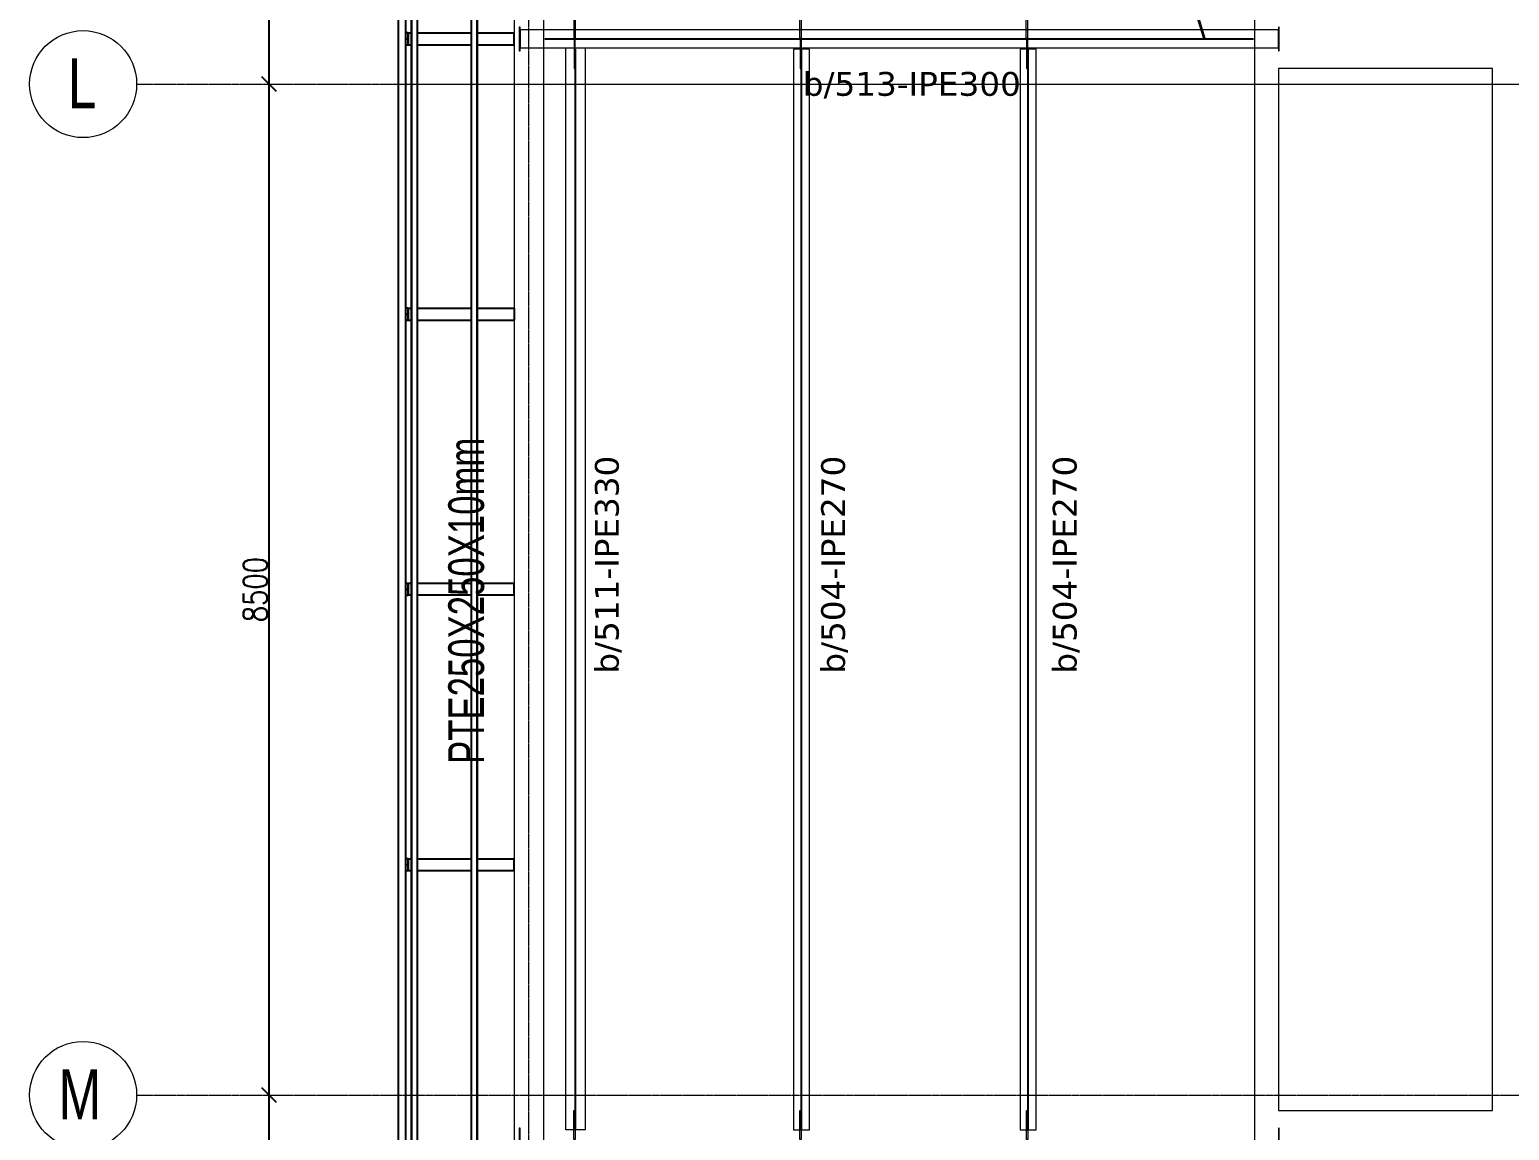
# Model space of a CAD drawing. Header units: millimetres. Extents: x -900 to 75388, y -21218 to 30031.
# Drawn here: x -900 to 11539, y 8203 to 17458 of the extents above; entities that cross this region are included whole.
import ezdxf

# ---------------------------------------------------------------- set-up
doc = ezdxf.new("R2010")
doc.units = ezdxf.units.MM
doc.linetypes.add('Grid Line', pattern=[3.33375, 1.905, -0.47625, 0.47625, -0.47625])
for name, color, linetype, lineweight in [('0-1', 7, 'Continuous', 5), ('A_ALMA', 255, 'Continuous', 5), ('E_B_PLACA-1', 10, 'Continuous', 25), ('E_B_PLACA-2', 254, 'Continuous', 25), ('E_EJES', 8, 'Continuous', 9), ('E_EJES-1', 8, 'Grid Line', 9), ('E_TEXTO', 3, 'Continuous', 9), ('E_VIGAS', 5, 'Continuous', 9), ('E_VIGAS-1', 5, 'Continuous', 25), ('E_VIGAS-2', 10, 'Continuous', 25), ('P-PLATINA', 6, 'Continuous', 15), ('VIGAS_HCB', 253, 'Continuous', 15)]:
    doc.layers.add(name, color=color, linetype=linetype, lineweight=lineweight)
doc.layers.add('COTAS', color=8, linetype='Continuous')
doc.styles.add('Arial Narrow', font='', dxfattribs={"width": 0.85, "height": 0.3})
doc.styles.add('CNI_COTAS', font='romans.shx', dxfattribs={"width": 0.8})
doc.styles.add('Swis721 LtCn BT', font='swisscl.ttf', dxfattribs={"height": 0.42})
doc.styles.add('VERDANA', font='verdana.ttf')
doc.styles.get('Arial Narrow').set_extended_font_data('Arial Narrow')
doc.dimstyles.new('1.5', dxfattribs={"dimscale": 0, "dimtxt": 200, "dimasz": 120, "dimexe": 4, "dimexo": 4, "dimgap": 15, "dimtad": 1, "dimdec": 0, "dimzin": 4, "dimdsep": 46, "dimtxsty": 'CNI_COTAS', "dimblk": 'OBLIQUE', "dimcen": -0.09, "dimclrd": 256, "dimclrt": 3, "dimadec": 0, "dimazin": 0, "dimtfac": 1, "dimtdec": 0, "dimtmove": 2, "dimatfit": 0, "dimldrblk": 'OBLIQUE', "dimfxl": 0.05, "dimtolj": 1, "dimtzin": 0, "dimarcsym": 0})

# ---------------------------------------------------------------- blocks, each defined once
blk = doc.blocks.new('EST_SFM_VIGA-METALICA-SECCION-C - EST_SFM_VIGA-METALICA-UPN160-1602621-_58_00m_N_E_-NIVEL-15 DOC')
at = {"layer": 'E_VIGAS-1'}
for p, q in [((14.466, 0.047), (-14.455, 0.047)), ((-14.46, -0.018), (14.471, -0.018))]:
    blk.add_line(p, q, dxfattribs=at)
blk = doc.blocks.new('EST_SFM_VIGA-METALICA-SECCION-C - EST_SFM_VIGA-METALICA-UPN100-1529610-_58_00m_N_E_-NIVEL-15 DOC')
at = {"layer": 'E_VIGAS-2'}
for p, q in [((14.393, 0.032), (-14.441, 0.032)), ((-14.442, -0.018), (14.393, -0.018))]:
    blk.add_line(p, q, dxfattribs=at)
blk = doc.blocks.new('EST_SFM_VIGA-METALICA-SECCION-C - EST_SFM_VIGA-METALICA-UPN100-1529678-_58_00m_N_E_-NIVEL-15 DOC')
at = {"layer": 'E_VIGAS-2'}
for p, q in [((13.374, 0.018), (-13.422, 0.018)), ((-13.504, -0.032), (13.456, -0.032))]:
    blk.add_line(p, q, dxfattribs=at)
blk = doc.blocks.new('DCTIB_CNI_EST_MOD-1A-FAC_0001_rvt-1-_58_00m_N_E_-NIVEL-15 DOC')
at = {"layer": 'E_B_PLACA-1'}
for p, q in [((-75.147, 138.995), (-75.147, 167.83)), ((-74.597, 166.81), (-74.597, 140.014))]:
    blk.add_line(p, q, dxfattribs=at)
at = {"layer": 'E_B_PLACA-2'}
for p, q in [((-75.147, 167.83), (-75.147, 138.995)), ((-74.597, 140.014), (-74.597, 166.81))]:
    blk.add_line(p, q, dxfattribs=at)
at = {"layer": 'E_VIGAS-1'}
for p, q in [((-75.177, 158.093), (-75.195, 158.093)), ((-75.195, 158.045), (-75.181, 158.045)), ((-75.181, 158.04), (-75.195, 158.04)), ((-75.195, 157.993), (-75.177, 157.993)), ((-75.181, 158.045), (-75.176, 158.045)), ((-75.181, 158.045), (-75.176, 158.045)), ((-75.177, 158.045), (-75.181, 158.045)), ((-75.176, 158.04), (-75.181, 158.04)), ((-75.181, 158.04), (-75.177, 158.04)), ((-75.176, 158.04), (-75.181, 158.04)), ((-75.177, 158.055), (-75.177, 158.093)), ((-75.177, 158.093), (-75.175, 158.093)), ((-75.177, 157.993), (-75.177, 158.03)), ((-75.175, 157.993), (-75.177, 157.993)), ((-75.175, 157.993), (-75.175, 158.093)), ((-75.175, 158.093), (-75.147, 158.093)), ((-75.175, 158.093), (-75.175, 157.993)), ((-75.175, 157.993), (-75.147, 157.993)), ((-75.097, 158.093), (-74.647, 158.093)), ((-75.097, 157.993), (-74.647, 157.993)), ((-74.597, 158.093), (-74.287, 158.093)), ((-74.597, 157.993), (-74.287, 157.993)), ((-74.287, 158.093), (-74.287, 157.993)), ((-75.177, 155.778), (-75.195, 155.778)), ((-75.177, 155.741), (-75.177, 155.778)), ((-75.177, 155.778), (-75.175, 155.778)), ((-75.175, 155.678), (-75.175, 155.778)), ((-75.175, 155.778), (-75.147, 155.778)), ((-75.175, 155.778), (-75.175, 155.678)), ((-75.097, 155.778), (-74.647, 155.778)), ((-74.597, 155.778), (-74.286, 155.778)), ((-74.286, 155.778), (-74.286, 155.678)), ((-75.195, 155.731), (-75.181, 155.731)), ((-75.181, 155.725), (-75.195, 155.725)), ((-75.195, 155.678), (-75.177, 155.678)), ((-75.181, 155.731), (-75.176, 155.731)), ((-75.181, 155.731), (-75.176, 155.731)), ((-75.177, 155.731), (-75.181, 155.731)), ((-75.176, 155.725), (-75.181, 155.725)), ((-75.181, 155.725), (-75.177, 155.725)), ((-75.176, 155.725), (-75.181, 155.725)), ((-75.177, 155.678), (-75.177, 155.716)), ((-75.175, 155.678), (-75.177, 155.678)), ((-75.175, 155.678), (-75.147, 155.678)), ((-75.097, 155.678), (-74.647, 155.678)), ((-74.597, 155.678), (-74.286, 155.678)), ((-75.177, 153.464), (-75.195, 153.464)), ((-75.195, 153.417), (-75.181, 153.417)), ((-75.181, 153.411), (-75.195, 153.411)), ((-75.181, 153.417), (-75.176, 153.417)), ((-75.181, 153.417), (-75.176, 153.417)), ((-75.177, 153.417), (-75.181, 153.417)), ((-75.176, 153.411), (-75.181, 153.411)), ((-75.181, 153.411), (-75.177, 153.411)), ((-75.176, 153.411), (-75.181, 153.411)), ((-75.177, 153.464), (-75.175, 153.464)), ((-75.177, 153.426), (-75.177, 153.464)), ((-75.177, 153.364), (-75.177, 153.401)), ((-75.175, 153.364), (-75.175, 153.464)), ((-75.175, 153.464), (-75.175, 153.364)), ((-75.147, 153.464), (-75.175, 153.464)), ((-74.647, 153.464), (-75.097, 153.464)), ((-74.287, 153.464), (-74.597, 153.464)), ((-74.287, 153.464), (-74.287, 153.364)), ((-75.195, 153.364), (-75.177, 153.364)), ((-75.175, 153.364), (-75.177, 153.364)), ((-75.147, 153.364), (-75.175, 153.364)), ((-74.647, 153.364), (-75.097, 153.364)), ((-74.287, 153.364), (-74.597, 153.364)), ((-75.177, 151.149), (-75.195, 151.149)), ((-75.177, 151.112), (-75.177, 151.149)), ((-75.177, 151.149), (-75.175, 151.149)), ((-75.175, 151.049), (-75.175, 151.149)), ((-75.175, 151.149), (-75.147, 151.149)), ((-75.175, 151.149), (-75.175, 151.049)), ((-75.097, 151.149), (-74.647, 151.149)), ((-74.597, 151.149), (-74.287, 151.149)), ((-74.287, 151.149), (-74.287, 151.049)), ((-75.195, 151.102), (-75.181, 151.102)), ((-75.181, 151.097), (-75.195, 151.097)), ((-75.195, 151.049), (-75.177, 151.049)), ((-75.181, 151.102), (-75.176, 151.102)), ((-75.181, 151.102), (-75.176, 151.102)), ((-75.177, 151.102), (-75.181, 151.102)), ((-75.176, 151.097), (-75.181, 151.097)), ((-75.181, 151.097), (-75.177, 151.097)), ((-75.176, 151.097), (-75.181, 151.097)), ((-75.177, 151.049), (-75.177, 151.087)), ((-75.175, 151.049), (-75.177, 151.049)), ((-75.175, 151.049), (-75.147, 151.049)), ((-75.097, 151.049), (-74.647, 151.049)), ((-74.597, 151.049), (-74.287, 151.049))]:
    blk.add_line(p, q, dxfattribs=at)
for points, knots in [([(-75.181, 158.045), (-75.181, 158.045), (-75.18, 158.045), (-75.179, 158.046), (-75.178, 158.047), (-75.177, 158.049), (-75.177, 158.05), (-75.177, 158.051), (-75.177, 158.053), (-75.177, 158.054), (-75.177, 158.055)], [0, 0, 0, 0, 0.142857, 0.285714, 0.428571, 0.571429, 0.678571, 0.732143, 0.785714, 1, 1, 1, 1]), ([(-75.177, 158.03), (-75.177, 158.031), (-75.177, 158.032), (-75.177, 158.035), (-75.177, 158.036), (-75.178, 158.038), (-75.179, 158.039), (-75.181, 158.04), (-75.181, 158.04)], [0, 0, 0, 0, 0.142857, 0.285714, 0.428571, 0.571429, 0.785714, 1, 1, 1, 1]), ([(-75.181, 155.731), (-75.181, 155.731), (-75.18, 155.731), (-75.179, 155.732), (-75.178, 155.733), (-75.177, 155.734), (-75.177, 155.735), (-75.177, 155.736), (-75.177, 155.738), (-75.177, 155.739), (-75.177, 155.74)], [0, 0, 0, 0, 0.1428571, 0.2857143, 0.4285714, 0.5714286, 0.6785714, 0.7321429, 0.7857143, 0.9300752, 0.9300752, 0.9300752, 0.9300752]), ([(-75.177, 155.716), (-75.177, 155.716), (-75.177, 155.718), (-75.177, 155.72), (-75.177, 155.722), (-75.178, 155.724), (-75.179, 155.725), (-75.181, 155.725), (-75.181, 155.725)], [0, 0, 0, 0, 0.142857, 0.285714, 0.428571, 0.571429, 0.785714, 1, 1, 1, 1]), ([(-75.181, 153.417), (-75.181, 153.417), (-75.18, 153.417), (-75.179, 153.417), (-75.178, 153.418), (-75.177, 153.42), (-75.177, 153.421), (-75.177, 153.422), (-75.177, 153.424), (-75.177, 153.425), (-75.177, 153.426)], [0, 0, 0, 0, 0.142857, 0.285714, 0.428571, 0.571429, 0.678571, 0.732143, 0.785714, 1, 1, 1, 1]), ([(-75.177, 153.401), (-75.177, 153.402), (-75.177, 153.403), (-75.177, 153.406), (-75.177, 153.408), (-75.178, 153.409), (-75.179, 153.411), (-75.181, 153.411), (-75.181, 153.411)], [0, 0, 0, 0, 0.142857, 0.285714, 0.428571, 0.571429, 0.785714, 1, 1, 1, 1]), ([(-75.181, 151.102), (-75.181, 151.102), (-75.18, 151.102), (-75.179, 151.103), (-75.178, 151.104), (-75.177, 151.105), (-75.177, 151.107), (-75.177, 151.108), (-75.177, 151.109), (-75.177, 151.111), (-75.177, 151.112)], [0, 0, 0, 0, 0.142857, 0.285714, 0.428571, 0.571429, 0.678571, 0.732143, 0.785714, 1, 1, 1, 1]), ([(-75.177, 151.087), (-75.177, 151.088), (-75.177, 151.089), (-75.177, 151.091), (-75.177, 151.093), (-75.178, 151.095), (-75.179, 151.096), (-75.181, 151.097), (-75.181, 151.097)], [0, 0, 0, 0, 0.142857, 0.285714, 0.428571, 0.571429, 0.785714, 1, 1, 1, 1])]:
    blk.add_open_spline(points, degree=3, knots=knots, dxfattribs=at)
for name, p, rotation in [('EST_SFM_VIGA-METALICA-SECCION-C - EST_SFM_VIGA-METALICA-UPN160-1602621-_58_00m_N_E_-NIVEL-15 DOC', (-75.242, 153.418), 270), ('EST_SFM_VIGA-METALICA-SECCION-C - EST_SFM_VIGA-METALICA-UPN100-1529610-_58_00m_N_E_-NIVEL-15 DOC', (-75.13, 153.388), 269.9999999999999), ('EST_SFM_VIGA-METALICA-SECCION-C - EST_SFM_VIGA-METALICA-UPN100-1529678-_58_00m_N_E_-NIVEL-15 DOC', (-74.615, 153.388), 270.0000000000001)]:
    blk.add_blockref(name, p, dxfattribs=dict(at, rotation=rotation))
blk = doc.blocks.new('Grid - CNI_NOMBRE EJES-372759-_58_00m_N_E_-NIVEL-15 DOC')
at = {"layer": 'E_EJES'}
blk.add_circle((0, 0), 0.003, dxfattribs=at)
blk = doc.blocks.new('_Oblique')
at = {"color": 0, "linetype": 'ByBlock', "lineweight": -2}
blk.add_line((-0.5, -0.5), (0.5, 0.5), dxfattribs=at)
blk = doc.blocks.new('*D168')
at = {"layer": 'COTAS', "lineweight": -2, "transparency": 16777216}
blk.add_line((1113, 0), (1113, 8500), dxfattribs=at)
at = {"layer": 'COTAS', "color": 0, "lineweight": -2, "transparency": 16777216}
for p, q in [((1117, 8500), (1117, 8500)), ((1117, 0), (1117, 0))]:
    blk.add_line(p, q, dxfattribs=at)
at = {"layer": 'Defpoints', "color": 0, "transparency": 16777216}
for p in [(1113, 8500), (1113, 8500), (1113, 0)]:
    blk.add_point(p, dxfattribs=at)
at = {"layer": 'COTAS', "lineweight": -2, "transparency": 16777216, "xscale": 120, "yscale": 120, "zscale": 120}
for p, rotation in [((1113, 8500), 90), ((1113, 0), 270)]:
    blk.add_blockref('_Oblique', p, dxfattribs=dict(at, rotation=rotation))
at = {"layer": 'COTAS', "color": 3, "transparency": 16777216, "insert": (998, 4250), "char_height": 200, "attachment_point": 5, "rotation": 90, "style": 'CNI_COTAS'}
blk.add_mtext('\\A1;8500', dxfattribs=at)
blk = doc.blocks.new('*D169')
at = {"layer": 'COTAS', "lineweight": -2, "transparency": 16777216}
blk.add_line((1113, 8500), (1113, 17000), dxfattribs=at)
at = {"layer": 'COTAS', "color": 0, "lineweight": -2, "transparency": 16777216}
for p, q in [((1117, 17000), (1117, 17000)), ((1117, 8500), (1117, 8500))]:
    blk.add_line(p, q, dxfattribs=at)
at = {"layer": 'Defpoints', "color": 0, "transparency": 16777216}
for p in [(1113, 17000), (1113, 17000), (1113, 8500)]:
    blk.add_point(p, dxfattribs=at)
at = {"layer": 'COTAS', "lineweight": -2, "transparency": 16777216, "xscale": 120, "yscale": 120, "zscale": 120}
for p, rotation in [((1113, 17000), 90), ((1113, 8500), 270)]:
    blk.add_blockref('_Oblique', p, dxfattribs=dict(at, rotation=rotation))
at = {"layer": 'COTAS', "color": 3, "transparency": 16777216, "insert": (998, 12750), "char_height": 200, "attachment_point": 5, "rotation": 90, "style": 'CNI_COTAS'}
blk.add_mtext('\\A1;8500', dxfattribs=at)
blk = doc.blocks.new('*D170')
at = {"layer": 'COTAS', "lineweight": -2, "transparency": 16777216}
blk.add_line((1113, 17000), (1113, 25500), dxfattribs=at)
at = {"layer": 'COTAS', "color": 0, "lineweight": -2, "transparency": 16777216}
for p, q in [((1117, 25500), (1117, 25500)), ((1117, 17000), (1117, 17000))]:
    blk.add_line(p, q, dxfattribs=at)
at = {"layer": 'Defpoints', "color": 0, "transparency": 16777216}
for p in [(1113, 25500), (1113, 25500), (1113, 17000)]:
    blk.add_point(p, dxfattribs=at)
at = {"layer": 'COTAS', "lineweight": -2, "transparency": 16777216, "xscale": 120, "yscale": 120, "zscale": 120}
for p, rotation in [((1113, 25500), 90), ((1113, 17000), 270)]:
    blk.add_blockref('_Oblique', p, dxfattribs=dict(at, rotation=rotation))
at = {"layer": 'COTAS', "color": 3, "transparency": 16777216, "insert": (998, 21250), "char_height": 200, "attachment_point": 5, "rotation": 90, "style": 'CNI_COTAS'}
blk.add_mtext('\\A1;8500', dxfattribs=at)

msp = doc.modelspace()

# ---------------------------------------------------------------- linework, layer by layer
at = {"layer": 'A_ALMA'}
for p, q in [((3432.3, 17383.7), (9387.4, 17383.7)), ((3432.3, 17376.6), (9387.4, 17376.6)), ((3685.2, 8207.6), (3685.2, 17295.2)), ((3692.7, 8207.6), (3692.7, 17295.2)), ((5585.6, 8207.6), (5585.6, 17295.2)), ((5592.2, 8207.6), (5592.2, 17295.2)), ((7490.7, 8207.5), (7490.7, 17295.1)), ((7497.3, 8207.5), (7497.3, 17295.1))]:
    msp.add_line(p, q, dxfattribs=at)
at = {"layer": 'E_EJES-1'}
for p, q in [((3296.4, -4117.1), (3296.4, 29130.8)), ((0, 17000), (74488.4, 17000)), ((2198.1, 17000), (74488.4, 17000)), ((0, 8500), (74488.4, 8500))]:
    msp.add_line(p, q, dxfattribs=at)
at = {"layer": 'E_VIGAS', "color": 30, "true_color": 0xf26722}
for points in [[(9397.3, 26595.9), (9397.4, -1095.9), (65197.6, -1095.8), (65197.5, 26595.9)], [(3172.3, 235), (3422.3, 235), (3422.3, 25265), (3172.3, 25265)], [(9597.3, 17132.6), (9597.3, 8370.2), (11397.3, 8370.2), (11397.3, 17132.6)]]:
    msp.add_lwpolyline(points, close=True, dxfattribs=at)
at = {"layer": 'P-PLATINA'}
for points in [[(3676.2, 17627.7), (3686.2, 17627.7), (3686.2, 17383.7), (3676.2, 17383.7)], [(5575.6, 17627.7), (5585.6, 17627.7), (5585.6, 17383.7), (5575.6, 17383.7)], [(7478.1, 17627.7), (7488.1, 17627.7), (7488.1, 17383.7), (7478.1, 17383.7)], [(8898.4, 17616.7), (8908, 17619.6), (8979.6, 17386.4), (8970.1, 17383.4)], [(3676.2, 17132.6), (3686.2, 17132.6), (3686.2, 17376.6), (3676.2, 17376.6)], [(5578.1, 17132.6), (5588.1, 17132.6), (5588.1, 17376.6), (5578.1, 17376.6)], [(7480.7, 17132.6), (7490.7, 17132.6), (7490.7, 17376.6), (7480.7, 17376.6)], [(3675.2, 8370.1), (3685.2, 8370.1), (3685.2, 8126.1), (3675.2, 8126.1)], [(5575.6, 8370.1), (5585.6, 8370.1), (5585.6, 8126.1), (5575.6, 8126.1)], [(7480.7, 8370.1), (7490.7, 8370.1), (7490.7, 8126.1), (7480.7, 8126.1)]]:
    msp.add_lwpolyline(points, close=True, dxfattribs=at)
at = {"layer": 'VIGAS_HCB', "color": 8}
for points in [[(3216.3, 17480.2), (3216.3, 17280.2), (3222.3, 17280.2), (3222.3, 17480.2)], [(9597.4, 17480.2), (9597.4, 17280.2), (9603.4, 17280.2), (9603.4, 17480.2)], [(3216.3, 8222.6), (3216.3, 8022.6), (3222.3, 8022.6), (3222.3, 8222.6)], [(9597.4, 8222.6), (9597.4, 8022.6), (9603.4, 8022.6), (9603.4, 8222.6)]]:
    msp.add_lwpolyline(points, close=True, dxfattribs=at)
at = {"layer": 'VIGAS_HCB'}
for points in [[(3222.3, 17305.2), (9597.4, 17305.2), (9597.4, 17455.2), (3222.3, 17455.2)], [(3768.9, 8207.6), (3608.9, 8207.6), (3608.9, 17305.2), (3768.9, 17305.2)], [(5521.4, 8207.6), (5656.4, 8207.6), (5656.4, 17295.2), (5521.4, 17295.2)], [(7426.5, 8207.5), (7561.5, 8207.5), (7561.5, 17295.1), (7426.5, 17295.1)]]:
    msp.add_lwpolyline(points, close=True, dxfattribs=at)

# ---------------------------------------------------------------- block references
at = {"layer": '0-1', "xscale": 1000, "yscale": 1000, "zscale": 1000}
msp.add_blockref('DCTIB_CNI_EST_MOD-1A-FAC_0001_rvt-1-_58_00m_N_E_-NIVEL-15 DOC', (77458.5, -140662.4), dxfattribs=at)
at = {"layer": 'E_EJES', "xscale": 149999.9999999999, "yscale": 149999.9999999999, "zscale": 149999.9999999999, "rotation": 269.9999999999994}
for p in [(-450, 17000), (-450, 8500)]:
    msp.add_blockref('Grid - CNI_NOMBRE EJES-372759-_58_00m_N_E_-NIVEL-15 DOC', p, dxfattribs=at)

# ---------------------------------------------------------------- texts
at = {"layer": 'E_EJES', "char_height": 420, "attachment_point": 1, "style": 'Swis721 LtCn BT'}
for s, insert, width in [('L', (-577.6, 17216.7), 288.607), ('M', (-657.1, 8716.7), 481.012)]:
    msp.add_mtext(s, dxfattribs=dict(at, insert=insert, width=width))
at = {"layer": 'E_TEXTO', "insert": (5599.6, 17102.1), "char_height": 200, "width": 2013.707, "attachment_point": 1, "style": 'VERDANA'}
msp.add_mtext('b/513-IPE300', dxfattribs=at)
at = {"layer": 'E_TEXTO', "attachment_point": 1, "rotation": 90}
for s, insert, char_height, width, style in [('PTE250X250X10mm', (2619.7, 11283.7), 300, 3434.429, 'Arial Narrow'), ('b/511-IPE330', (3852.1, 12043), 200, 1206.139, 'VERDANA'), ('b/504-IPE270', (5753.8, 12043), 200, 1206.139, 'VERDANA'), ('b/504-IPE270', (7700.8, 12043), 200, 1206.139, 'VERDANA')]:
    msp.add_mtext(s, dxfattribs=dict(at, insert=insert, char_height=char_height, width=width, style=style))

# ---------------------------------------------------------------- dimensions: what is measured, and where the dimension line sits
at = {"layer": 'COTAS'}
for base, p1, p2, picture, middle in [((1113.3, 25500), (1113.3, 17000), (1113.3, 25500), '*D170', (998.3, 21250)), ((1113.3, 17000), (1113.3, 8500), (1113.3, 17000), '*D169', (998.3, 12750)), ((1113.3, 8500), (1113.3, 0), (1113.3, 8500), '*D168', (998.3, 4250))]:
    dim = msp.add_linear_dim(base=base, p1=p1, p2=p2, angle=90, dimstyle='1.5', override={"dimscale": 1}, dxfattribs=at)
    dim.commit()
    dim.dimension.update_dxf_attribs({"geometry": picture, "text_midpoint": middle})

doc.saveas('drawing.dxf')
